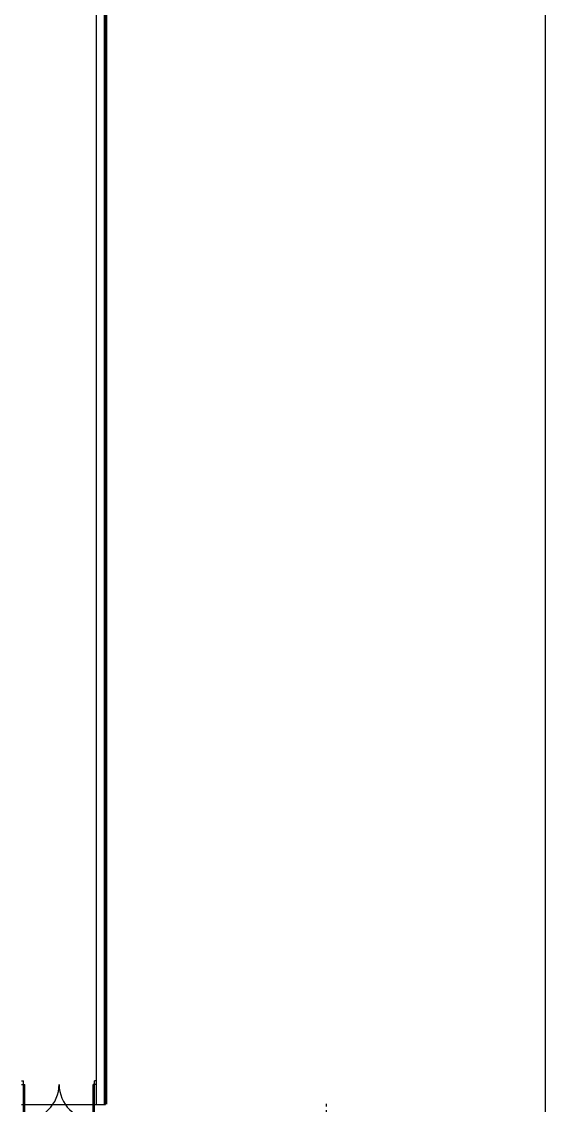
# Model space of a CAD drawing. Header units: millimetres. Extents: x -97 to -13, y 102 to 221.
# Drawn here: x -27.19 to -12.84, y 163.58 to 193.27 of the extents above; entities that cross this region are included whole.
import ezdxf

# ---------------------------------------------------------------- set-up
doc = ezdxf.new("R2010")
doc.units = ezdxf.units.MM
doc.header["$MEASUREMENT"] = 0
doc.linetypes.add('TRAZO_Y_PUNTO', pattern=[1, 0.5, -0.25, 0, -0.25])
doc.layers.get('0').update_dxf_attribs({"linetype": 'CONTINUOUS'})
doc.layers.add('0-muros-120', color=1, linetype='CONTINUOUS')
doc.layers.add('1-PILARES', color=1, linetype='CONTINUOUS')

# ---------------------------------------------------------------- blocks, each defined once
blk = doc.blocks.new('A$C6450139C')
at = {"color": 24, "linetype": 'Continuous'}
for p, q in [((0, 1.075), (0.05, 1.075)), ((0, 0.975), (0.09, 0.975)), ((0.05, 0), (0.05, 1.075)), ((0.09, 0), (0.09, 0.975)), ((2.05, 0.975), (1.96, 0.975)), ((1.96, 0), (1.96, 0.975)), ((2, 0), (2, 1.075)), ((2.05, 1.075), (2, 1.075))]:
    blk.add_line(p, q, dxfattribs=at)
for centre, start, end in [((0.05, 0.975), 270, 360), ((2, 0.975), 180, 270)]:
    blk.add_arc(centre, 0.975, start, end, dxfattribs=at)

msp = doc.modelspace()

# ---------------------------------------------------------------- linework, layer by layer
at = {"color": 54, "linetype": 'Continuous'}
for p, q in [((-25.141, 163.601), (-25.141, 202.101)), ((-24.891, 163.601), (-24.891, 202.101)), ((-25.141, 163.601), (-24.891, 163.601))]:
    msp.add_line(p, q, dxfattribs=at)
at = {"color": 24, "linetype": 'Continuous'}
msp.add_line((-27.191, 163.601), (-25.141, 163.601), dxfattribs=at)
at = {"color": 1, "linetype": 'Continuous'}
msp.add_lwpolyline([(-12.841, 101.732), (-96.841, 101.732), (-96.841, 220.532), (-12.841, 220.532)], close=True, dxfattribs=at)
at = {"layer": '0-muros-120', "linetype": 'Continuous', "const_width": 0.1}
msp.add_lwpolyline([(-51.691, 163.601), (-51.691, 214.351), (-44.441, 214.351), (-44.441, 216.351), (-28.891, 216.351), (-28.891, 206.801), (-24.891, 206.801), (-24.891, 163.601)], dxfattribs=at)
at = {"layer": '1-PILARES', "linetype": 'TRAZO_Y_PUNTO', "ltscale": 0.25}
msp.add_line((-18.841, 163.121), (-18.841, 163.621), dxfattribs=at)

# ---------------------------------------------------------------- block references
at = {"linetype": 'Continuous'}
msp.add_blockref('A$C6450139C', (-27.191, 163.176), dxfattribs=at)

doc.saveas('drawing.dxf')
